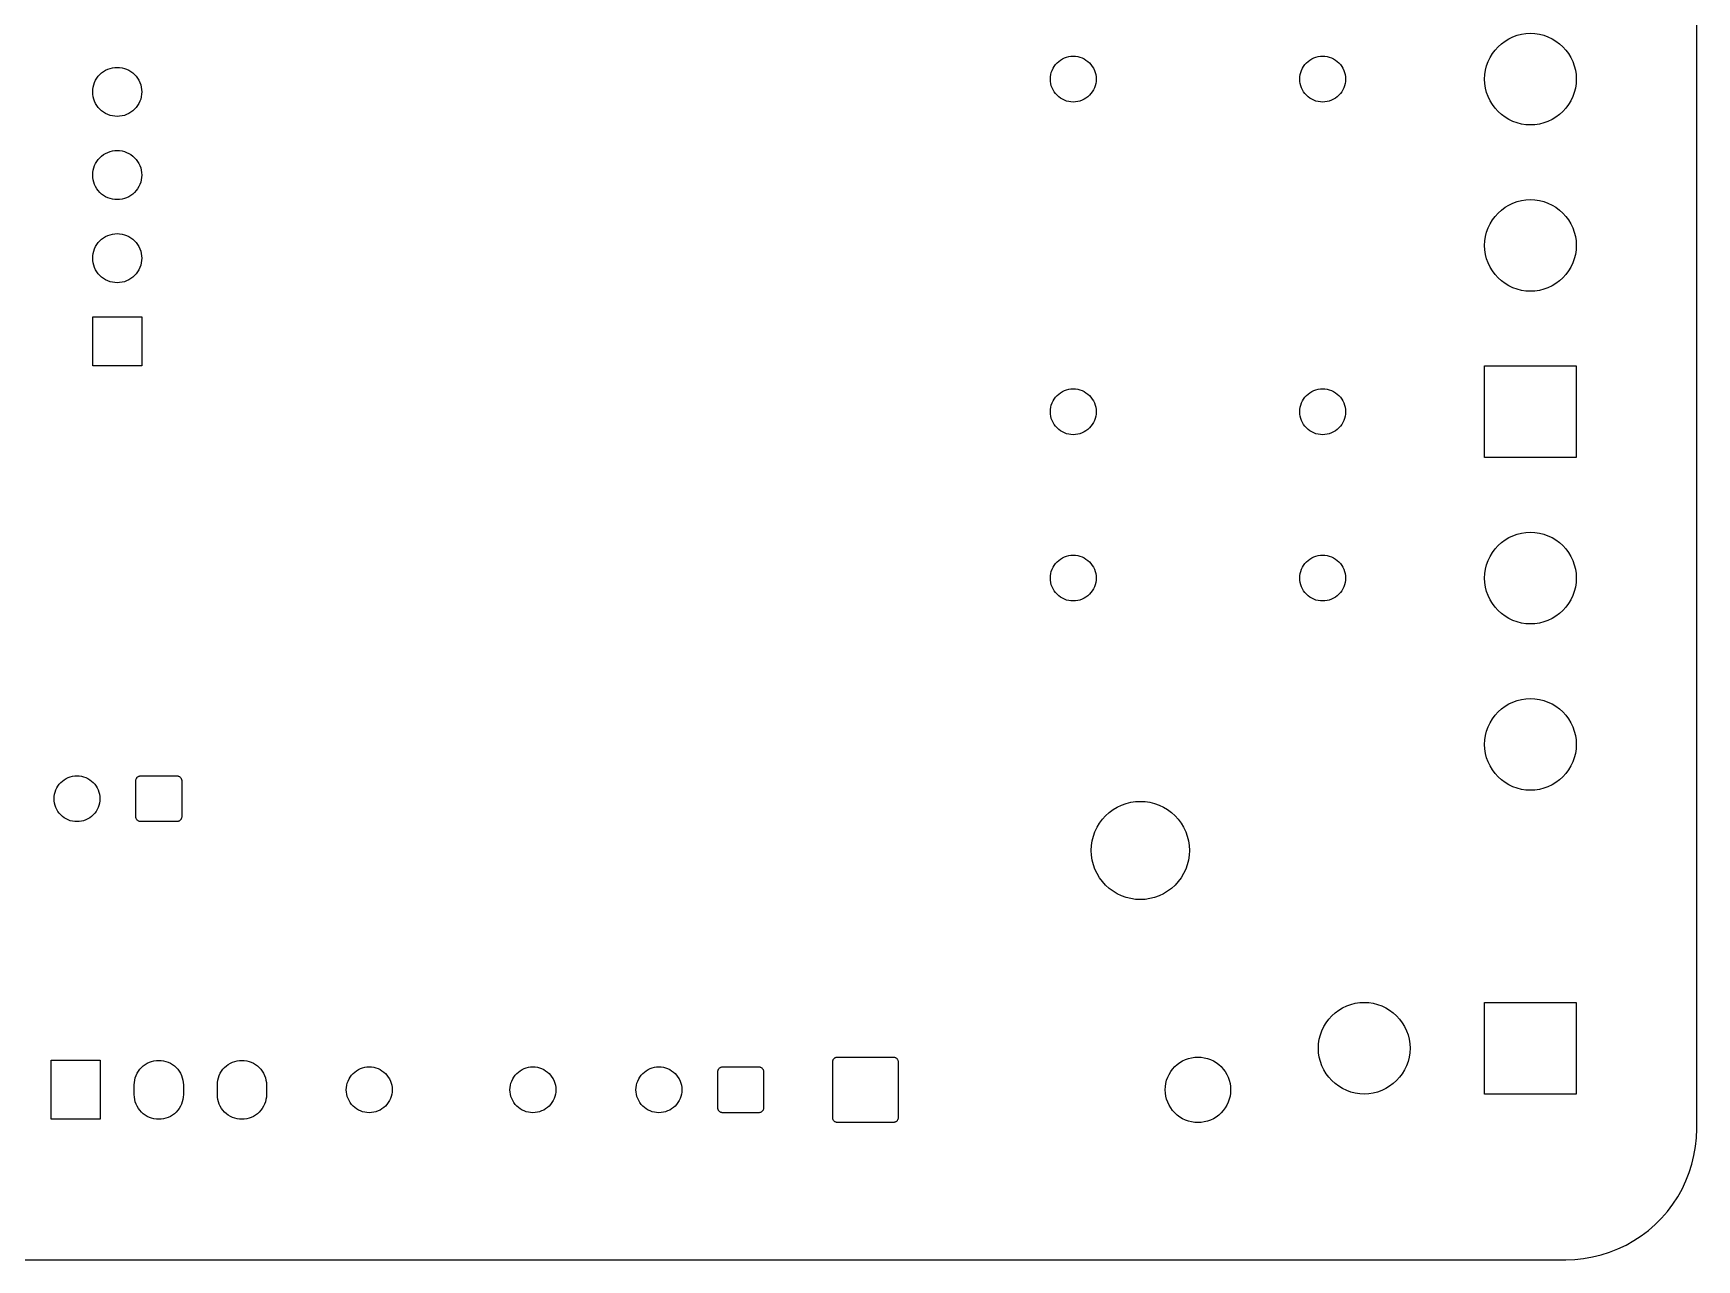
# Model space of a CAD drawing. Header units: millimetres. Extents: x 0 to 102, y 0 to 73.
# Drawn here: x 51.1 to 101.9, y 0 to 37.5 of the extents above; entities that cross this region are included whole.
import ezdxf

# ---------------------------------------------------------------- set-up
doc = ezdxf.new("R2010")
doc.units = ezdxf.units.MM
doc.layers.add('MASK_OPENINGS', color=5, linetype='Continuous')
doc.layers.add('OUTLINE', color=1, linetype='Continuous')

msp = doc.modelspace()

# ---------------------------------------------------------------- linework, layer by layer
at = {"layer": 'MASK_OPENINGS', "color": 5}
for points in [[(95.81014, 35.07014), (95.71788, 35.17193), (95.63604, 35.28227), (95.56542, 35.4001), (95.50668, 35.52429), (95.4604, 35.65364), (95.42702, 35.7869), (95.40686, 35.92279), (95.40012, 36.06), (95.40686, 36.19721), (95.42702, 36.3331), (95.4604, 36.46636), (95.50668, 36.59571), (95.56542, 36.7199), (95.63604, 36.83773), (95.71788, 36.94807), (95.81014, 37.04986), (95.91193, 37.14212), (96.02227, 37.22396), (96.1401, 37.29458), (96.26429, 37.35332), (96.39364, 37.3996), (96.5269, 37.43298), (96.66279, 37.45314), (96.8, 37.45988), (96.93721, 37.45314), (97.0731, 37.43298), (97.20636, 37.3996), (97.33571, 37.35332), (97.4599, 37.29458), (97.57773, 37.22396), (97.68807, 37.14212), (97.78986, 37.04986), (97.88212, 36.94807), (97.96396, 36.83773), (98.03458, 36.7199), (98.09332, 36.59571), (98.1396, 36.46636), (98.17298, 36.3331), (98.19314, 36.19721), (98.19988, 36.06), (98.19314, 35.92279), (98.17298, 35.7869), (98.1396, 35.65364), (98.09332, 35.52429), (98.03458, 35.4001), (97.96396, 35.28227), (97.88212, 35.17193), (97.78986, 35.07014), (97.68807, 34.97788), (97.57773, 34.89604), (97.4599, 34.82542), (97.33571, 34.76668), (97.20636, 34.7204), (97.0731, 34.68702), (96.93721, 34.66686), (96.8, 34.66012), (96.66279, 34.66686), (96.5269, 34.68702), (96.39364, 34.7204), (96.26429, 34.76668), (96.1401, 34.82542), (96.02227, 34.89604), (95.91193, 34.97788), (95.81014, 35.07014)], [(82.33511, 35.56511), (82.28899, 35.616), (82.24807, 35.67117), (82.21276, 35.73008), (82.1834, 35.79217), (82.16026, 35.85684), (82.14357, 35.92346), (82.13349, 35.9914), (82.13012, 36.06), (82.13349, 36.1286), (82.14357, 36.19654), (82.16026, 36.26316), (82.1834, 36.32783), (82.21276, 36.38992), (82.24807, 36.44883), (82.28899, 36.504), (82.33511, 36.55489), (82.386, 36.60101), (82.44117, 36.64193), (82.50008, 36.67724), (82.56217, 36.7066), (82.62684, 36.72974), (82.69346, 36.74643), (82.7614, 36.75651), (82.83, 36.75988), (82.8986, 36.75651), (82.96654, 36.74643), (83.03316, 36.72974), (83.09783, 36.7066), (83.15992, 36.67724), (83.21883, 36.64193), (83.274, 36.60101), (83.32489, 36.55489), (83.37101, 36.504), (83.41193, 36.44883), (83.44724, 36.38992), (83.4766, 36.32783), (83.49974, 36.26316), (83.51643, 36.19654), (83.52651, 36.1286), (83.52988, 36.06), (83.52651, 35.9914), (83.51643, 35.92346), (83.49974, 35.85684), (83.4766, 35.79217), (83.44724, 35.73008), (83.41193, 35.67117), (83.37101, 35.616), (83.32489, 35.56511), (83.274, 35.51899), (83.21883, 35.47807), (83.15992, 35.44276), (83.09783, 35.4134), (83.03316, 35.39026), (82.96654, 35.37357), (82.8986, 35.36349), (82.83, 35.36012), (82.7614, 35.36349), (82.69346, 35.37357), (82.62684, 35.39026), (82.56217, 35.4134), (82.50008, 35.44276), (82.44117, 35.47807), (82.386, 35.51899), (82.33511, 35.56511)], [(89.95511, 35.56511), (89.90899, 35.616), (89.86807, 35.67117), (89.83276, 35.73008), (89.8034, 35.79217), (89.78026, 35.85684), (89.76357, 35.92346), (89.75349, 35.9914), (89.75012, 36.06), (89.75349, 36.1286), (89.76357, 36.19654), (89.78026, 36.26316), (89.8034, 36.32783), (89.83276, 36.38992), (89.86807, 36.44883), (89.90899, 36.504), (89.95511, 36.55489), (90.006, 36.60101), (90.06117, 36.64193), (90.12008, 36.67724), (90.18217, 36.7066), (90.24684, 36.72974), (90.31346, 36.74643), (90.3814, 36.75651), (90.45, 36.75988), (90.5186, 36.75651), (90.58654, 36.74643), (90.65316, 36.72974), (90.71783, 36.7066), (90.77992, 36.67724), (90.83883, 36.64193), (90.894, 36.60101), (90.94489, 36.55489), (90.99101, 36.504), (91.03193, 36.44883), (91.06724, 36.38992), (91.0966, 36.32783), (91.11974, 36.26316), (91.13643, 36.19654), (91.14651, 36.1286), (91.14988, 36.06), (91.14651, 35.9914), (91.13643, 35.92346), (91.11974, 35.85684), (91.0966, 35.79217), (91.06724, 35.73008), (91.03193, 35.67117), (90.99101, 35.616), (90.94489, 35.56511), (90.894, 35.51899), (90.83883, 35.47807), (90.77992, 35.44276), (90.71783, 35.4134), (90.65316, 35.39026), (90.58654, 35.37357), (90.5186, 35.36349), (90.45, 35.36012), (90.3814, 35.36349), (90.31346, 35.37357), (90.24684, 35.39026), (90.18217, 35.4134), (90.12008, 35.44276), (90.06117, 35.47807), (90.006, 35.51899), (89.95511, 35.56511)], [(53.08976, 35.13976), (53.04034, 35.19428), (52.9965, 35.25339), (52.95867, 35.31651), (52.9272, 35.38303), (52.90241, 35.45232), (52.88453, 35.52371), (52.87373, 35.5965), (52.87012, 35.67), (52.87373, 35.7435), (52.88453, 35.81629), (52.90241, 35.88768), (52.9272, 35.95697), (52.95867, 36.02349), (52.9965, 36.08661), (53.04034, 36.14572), (53.08976, 36.20024), (53.14428, 36.24966), (53.20339, 36.2935), (53.26651, 36.33133), (53.33303, 36.3628), (53.40232, 36.38759), (53.47371, 36.40547), (53.5465, 36.41627), (53.62, 36.41988), (53.6935, 36.41627), (53.7663, 36.40547), (53.83768, 36.38759), (53.90697, 36.3628), (53.97349, 36.33133), (54.03661, 36.2935), (54.09572, 36.24966), (54.15025, 36.20024), (54.19967, 36.14572), (54.2435, 36.08661), (54.28134, 36.02349), (54.3128, 35.95697), (54.33759, 35.88768), (54.35547, 35.81629), (54.36627, 35.7435), (54.36988, 35.67), (54.36627, 35.5965), (54.35547, 35.52371), (54.33759, 35.45232), (54.3128, 35.38303), (54.28134, 35.31651), (54.2435, 35.25339), (54.19967, 35.19428), (54.15025, 35.13976), (54.09572, 35.09034), (54.03661, 35.0465), (53.97349, 35.00867), (53.90697, 34.9772), (53.83768, 34.95241), (53.7663, 34.93453), (53.6935, 34.92373), (53.62, 34.92012), (53.5465, 34.92373), (53.47371, 34.93453), (53.40232, 34.95241), (53.33303, 34.9772), (53.26651, 35.00867), (53.20339, 35.0465), (53.14428, 35.09034), (53.08976, 35.13976)], [(53.08976, 32.59976), (53.04034, 32.65428), (52.9965, 32.71339), (52.95867, 32.77651), (52.9272, 32.84303), (52.90241, 32.91232), (52.88453, 32.98371), (52.87373, 33.0565), (52.87012, 33.13), (52.87373, 33.2035), (52.88453, 33.27629), (52.90241, 33.34768), (52.9272, 33.41697), (52.95867, 33.48349), (52.9965, 33.54661), (53.04034, 33.60572), (53.08976, 33.66024), (53.14428, 33.70966), (53.20339, 33.7535), (53.26651, 33.79133), (53.33303, 33.8228), (53.40232, 33.84759), (53.47371, 33.86547), (53.5465, 33.87627), (53.62, 33.87988), (53.6935, 33.87627), (53.7663, 33.86547), (53.83768, 33.84759), (53.90697, 33.8228), (53.97349, 33.79133), (54.03661, 33.7535), (54.09572, 33.70966), (54.15025, 33.66024), (54.19967, 33.60572), (54.2435, 33.54661), (54.28134, 33.48349), (54.3128, 33.41697), (54.33759, 33.34768), (54.35547, 33.27629), (54.36627, 33.2035), (54.36988, 33.13), (54.36627, 33.0565), (54.35547, 32.98371), (54.33759, 32.91232), (54.3128, 32.84303), (54.28134, 32.77651), (54.2435, 32.71339), (54.19967, 32.65428), (54.15025, 32.59976), (54.09572, 32.55034), (54.03661, 32.5065), (53.97349, 32.46867), (53.90697, 32.4372), (53.83768, 32.41241), (53.7663, 32.39453), (53.6935, 32.38373), (53.62, 32.38012), (53.5465, 32.38373), (53.47371, 32.39453), (53.40232, 32.41241), (53.33303, 32.4372), (53.26651, 32.46867), (53.20339, 32.5065), (53.14428, 32.55034), (53.08976, 32.59976)], [(95.81014, 29.99014), (95.71788, 30.09193), (95.63604, 30.20227), (95.56542, 30.3201), (95.50668, 30.44429), (95.4604, 30.57364), (95.42702, 30.7069), (95.40686, 30.84279), (95.40012, 30.98), (95.40686, 31.11721), (95.42702, 31.2531), (95.4604, 31.38636), (95.50668, 31.51571), (95.56542, 31.6399), (95.63604, 31.75773), (95.71788, 31.86807), (95.81014, 31.96986), (95.91193, 32.06212), (96.02227, 32.14396), (96.1401, 32.21458), (96.26429, 32.27332), (96.39364, 32.3196), (96.5269, 32.35298), (96.66279, 32.37314), (96.8, 32.37988), (96.93721, 32.37314), (97.0731, 32.35298), (97.20636, 32.3196), (97.33571, 32.27332), (97.4599, 32.21458), (97.57773, 32.14396), (97.68807, 32.06212), (97.78986, 31.96986), (97.88212, 31.86807), (97.96396, 31.75773), (98.03458, 31.6399), (98.09332, 31.51571), (98.1396, 31.38636), (98.17298, 31.2531), (98.19314, 31.11721), (98.19988, 30.98), (98.19314, 30.84279), (98.17298, 30.7069), (98.1396, 30.57364), (98.09332, 30.44429), (98.03458, 30.3201), (97.96396, 30.20227), (97.88212, 30.09193), (97.78986, 29.99014), (97.68807, 29.89788), (97.57773, 29.81604), (97.4599, 29.74542), (97.33571, 29.68668), (97.20636, 29.6404), (97.0731, 29.60702), (96.93721, 29.58686), (96.8, 29.58012), (96.66279, 29.58686), (96.5269, 29.60702), (96.39364, 29.6404), (96.26429, 29.68668), (96.1401, 29.74542), (96.02227, 29.81604), (95.91193, 29.89788), (95.81014, 29.99014)], [(53.08976, 30.05976), (53.04034, 30.11428), (52.9965, 30.17339), (52.95867, 30.23651), (52.9272, 30.30303), (52.90241, 30.37232), (52.88453, 30.44371), (52.87373, 30.5165), (52.87012, 30.59), (52.87373, 30.6635), (52.88453, 30.73629), (52.90241, 30.80768), (52.9272, 30.87697), (52.95867, 30.94349), (52.9965, 31.00661), (53.04034, 31.06572), (53.08976, 31.12024), (53.14428, 31.16966), (53.20339, 31.2135), (53.26651, 31.25133), (53.33303, 31.2828), (53.40232, 31.30759), (53.47371, 31.32547), (53.5465, 31.33627), (53.62, 31.33988), (53.6935, 31.33627), (53.7663, 31.32547), (53.83768, 31.30759), (53.90697, 31.2828), (53.97349, 31.25133), (54.03661, 31.2135), (54.09572, 31.16966), (54.15025, 31.12024), (54.19967, 31.06572), (54.2435, 31.00661), (54.28134, 30.94349), (54.3128, 30.87697), (54.33759, 30.80768), (54.35547, 30.73629), (54.36627, 30.6635), (54.36988, 30.59), (54.36627, 30.5165), (54.35547, 30.44371), (54.33759, 30.37232), (54.3128, 30.30303), (54.28134, 30.23651), (54.2435, 30.17339), (54.19967, 30.11428), (54.15025, 30.05976), (54.09572, 30.01034), (54.03661, 29.9665), (53.97349, 29.92867), (53.90697, 29.8972), (53.83768, 29.87241), (53.7663, 29.85453), (53.6935, 29.84373), (53.62, 29.84012), (53.5465, 29.84373), (53.47371, 29.85453), (53.40232, 29.87241), (53.33303, 29.8972), (53.26651, 29.92867), (53.20339, 29.9665), (53.14428, 30.01034), (53.08976, 30.05976)], [(54.37, 27.3), (52.87, 27.3), (52.87, 28.8), (54.37, 28.8), (54.37, 27.3)], [(98.2, 24.5), (95.4, 24.5), (95.4, 27.3), (98.2, 27.3), (98.2, 24.5)], [(82.33511, 25.40511), (82.28899, 25.456), (82.24807, 25.51117), (82.21276, 25.57008), (82.1834, 25.63217), (82.16026, 25.69684), (82.14357, 25.76346), (82.13349, 25.8314), (82.13012, 25.9), (82.13349, 25.9686), (82.14357, 26.03654), (82.16026, 26.10317), (82.1834, 26.16783), (82.21276, 26.22992), (82.24807, 26.28883), (82.28899, 26.344), (82.33511, 26.39489), (82.386, 26.44102), (82.44117, 26.48193), (82.50008, 26.51724), (82.56217, 26.54661), (82.62684, 26.56974), (82.69346, 26.58643), (82.7614, 26.59651), (82.83, 26.59988), (82.8986, 26.59651), (82.96654, 26.58643), (83.03316, 26.56974), (83.09783, 26.54661), (83.15992, 26.51724), (83.21883, 26.48193), (83.274, 26.44102), (83.32489, 26.39489), (83.37101, 26.344), (83.41193, 26.28883), (83.44724, 26.22992), (83.4766, 26.16783), (83.49974, 26.10317), (83.51643, 26.03654), (83.52651, 25.9686), (83.52988, 25.9), (83.52651, 25.8314), (83.51643, 25.76346), (83.49974, 25.69684), (83.4766, 25.63217), (83.44724, 25.57008), (83.41193, 25.51117), (83.37101, 25.456), (83.32489, 25.40511), (83.274, 25.35899), (83.21883, 25.31807), (83.15992, 25.28276), (83.09783, 25.2534), (83.03316, 25.23026), (82.96654, 25.21357), (82.8986, 25.20349), (82.83, 25.20012), (82.7614, 25.20349), (82.69346, 25.21357), (82.62684, 25.23026), (82.56217, 25.2534), (82.50008, 25.28276), (82.44117, 25.31807), (82.386, 25.35899), (82.33511, 25.40511)], [(89.95511, 25.40511), (89.90899, 25.456), (89.86807, 25.51117), (89.83276, 25.57008), (89.8034, 25.63217), (89.78026, 25.69684), (89.76357, 25.76346), (89.75349, 25.8314), (89.75012, 25.9), (89.75349, 25.9686), (89.76357, 26.03654), (89.78026, 26.10317), (89.8034, 26.16783), (89.83276, 26.22992), (89.86807, 26.28883), (89.90899, 26.344), (89.95511, 26.39489), (90.006, 26.44102), (90.06117, 26.48193), (90.12008, 26.51724), (90.18217, 26.54661), (90.24684, 26.56974), (90.31346, 26.58643), (90.3814, 26.59651), (90.45, 26.59988), (90.5186, 26.59651), (90.58654, 26.58643), (90.65316, 26.56974), (90.71783, 26.54661), (90.77992, 26.51724), (90.83883, 26.48193), (90.894, 26.44102), (90.94489, 26.39489), (90.99101, 26.344), (91.03193, 26.28883), (91.06724, 26.22992), (91.0966, 26.16783), (91.11974, 26.10317), (91.13643, 26.03654), (91.14651, 25.9686), (91.14988, 25.9), (91.14651, 25.8314), (91.13643, 25.76346), (91.11974, 25.69684), (91.0966, 25.63217), (91.06724, 25.57008), (91.03193, 25.51117), (90.99101, 25.456), (90.94489, 25.40511), (90.894, 25.35899), (90.83883, 25.31807), (90.77992, 25.28276), (90.71783, 25.2534), (90.65316, 25.23026), (90.58654, 25.21357), (90.5186, 25.20349), (90.45, 25.20012), (90.3814, 25.20349), (90.31346, 25.21357), (90.24684, 25.23026), (90.18217, 25.2534), (90.12008, 25.28276), (90.06117, 25.31807), (90.006, 25.35899), (89.95511, 25.40511)], [(95.81014, 19.83014), (95.71788, 19.93193), (95.63604, 20.04227), (95.56542, 20.1601), (95.50668, 20.28429), (95.4604, 20.41364), (95.42702, 20.5469), (95.40686, 20.68279), (95.40012, 20.82), (95.40686, 20.95721), (95.42702, 21.0931), (95.4604, 21.22636), (95.50668, 21.35571), (95.56542, 21.4799), (95.63604, 21.59773), (95.71788, 21.70808), (95.81014, 21.80987), (95.91193, 21.90212), (96.02227, 21.98396), (96.1401, 22.05458), (96.26429, 22.11332), (96.39364, 22.1596), (96.5269, 22.19298), (96.66279, 22.21314), (96.8, 22.21988), (96.93721, 22.21314), (97.0731, 22.19298), (97.20636, 22.1596), (97.33571, 22.11332), (97.4599, 22.05458), (97.57773, 21.98396), (97.68807, 21.90212), (97.78986, 21.80987), (97.88212, 21.70808), (97.96396, 21.59773), (98.03458, 21.4799), (98.09332, 21.35571), (98.1396, 21.22636), (98.17298, 21.0931), (98.19314, 20.95721), (98.19988, 20.82), (98.19314, 20.68279), (98.17298, 20.5469), (98.1396, 20.41364), (98.09332, 20.28429), (98.03458, 20.1601), (97.96396, 20.04227), (97.88212, 19.93193), (97.78986, 19.83014), (97.68807, 19.73788), (97.57773, 19.65604), (97.4599, 19.58542), (97.33571, 19.52668), (97.20636, 19.4804), (97.0731, 19.44702), (96.93721, 19.42686), (96.8, 19.42012), (96.66279, 19.42686), (96.5269, 19.44702), (96.39364, 19.4804), (96.26429, 19.52668), (96.1401, 19.58542), (96.02227, 19.65604), (95.91193, 19.73788), (95.81014, 19.83014)], [(82.33511, 20.32511), (82.28899, 20.376), (82.24807, 20.43117), (82.21276, 20.49008), (82.1834, 20.55217), (82.16026, 20.61684), (82.14357, 20.68346), (82.13349, 20.7514), (82.13012, 20.82), (82.13349, 20.8886), (82.14357, 20.95654), (82.16026, 21.02316), (82.1834, 21.08783), (82.21276, 21.14992), (82.24807, 21.20883), (82.28899, 21.264), (82.33511, 21.31489), (82.386, 21.36101), (82.44117, 21.40193), (82.50008, 21.43724), (82.56217, 21.4666), (82.62684, 21.48974), (82.69346, 21.50643), (82.7614, 21.51651), (82.83, 21.51988), (82.8986, 21.51651), (82.96654, 21.50643), (83.03316, 21.48974), (83.09783, 21.4666), (83.15992, 21.43724), (83.21883, 21.40193), (83.274, 21.36101), (83.32489, 21.31489), (83.37101, 21.264), (83.41193, 21.20883), (83.44724, 21.14992), (83.4766, 21.08783), (83.49974, 21.02316), (83.51643, 20.95654), (83.52651, 20.8886), (83.52988, 20.82), (83.52651, 20.7514), (83.51643, 20.68346), (83.49974, 20.61684), (83.4766, 20.55217), (83.44724, 20.49008), (83.41193, 20.43117), (83.37101, 20.376), (83.32489, 20.32511), (83.274, 20.27899), (83.21883, 20.23807), (83.15992, 20.20276), (83.09783, 20.1734), (83.03316, 20.15026), (82.96654, 20.13357), (82.8986, 20.12349), (82.83, 20.12012), (82.7614, 20.12349), (82.69346, 20.13357), (82.62684, 20.15026), (82.56217, 20.1734), (82.50008, 20.20276), (82.44117, 20.23807), (82.386, 20.27899), (82.33511, 20.32511)], [(89.95511, 20.32511), (89.90899, 20.376), (89.86807, 20.43117), (89.83276, 20.49008), (89.8034, 20.55217), (89.78026, 20.61684), (89.76357, 20.68346), (89.75349, 20.7514), (89.75012, 20.82), (89.75349, 20.8886), (89.76357, 20.95654), (89.78026, 21.02316), (89.8034, 21.08783), (89.83276, 21.14992), (89.86807, 21.20883), (89.90899, 21.264), (89.95511, 21.31489), (90.006, 21.36101), (90.06117, 21.40193), (90.12008, 21.43724), (90.18217, 21.4666), (90.24684, 21.48974), (90.31346, 21.50643), (90.3814, 21.51651), (90.45, 21.51988), (90.5186, 21.51651), (90.58654, 21.50643), (90.65316, 21.48974), (90.71783, 21.4666), (90.77992, 21.43724), (90.83883, 21.40193), (90.894, 21.36101), (90.94489, 21.31489), (90.99101, 21.264), (91.03193, 21.20883), (91.06724, 21.14992), (91.0966, 21.08783), (91.11974, 21.02316), (91.13643, 20.95654), (91.14651, 20.8886), (91.14988, 20.82), (91.14651, 20.7514), (91.13643, 20.68346), (91.11974, 20.61684), (91.0966, 20.55217), (91.06724, 20.49008), (91.03193, 20.43117), (90.99101, 20.376), (90.94489, 20.32511), (90.894, 20.27899), (90.83883, 20.23807), (90.77992, 20.20276), (90.71783, 20.1734), (90.65316, 20.15026), (90.58654, 20.13357), (90.5186, 20.12349), (90.45, 20.12012), (90.3814, 20.12349), (90.31346, 20.13357), (90.24684, 20.15026), (90.18217, 20.1734), (90.12008, 20.20276), (90.06117, 20.23807), (90.006, 20.27899), (89.95511, 20.32511)], [(95.81014, 14.75014), (95.71788, 14.85193), (95.63604, 14.96227), (95.56542, 15.0801), (95.50668, 15.20429), (95.4604, 15.33364), (95.42702, 15.4669), (95.40686, 15.60279), (95.40012, 15.74), (95.40686, 15.87721), (95.42702, 16.0131), (95.4604, 16.14636), (95.50668, 16.27571), (95.56542, 16.3999), (95.63604, 16.51773), (95.71788, 16.62808), (95.81014, 16.72987), (95.91193, 16.82212), (96.02227, 16.90396), (96.1401, 16.97458), (96.26429, 17.03332), (96.39364, 17.0796), (96.5269, 17.11298), (96.66279, 17.13314), (96.8, 17.13988), (96.93721, 17.13314), (97.0731, 17.11298), (97.20636, 17.0796), (97.33571, 17.03332), (97.4599, 16.97458), (97.57773, 16.90396), (97.68807, 16.82212), (97.78986, 16.72987), (97.88212, 16.62808), (97.96396, 16.51773), (98.03458, 16.3999), (98.09332, 16.27571), (98.1396, 16.14636), (98.17298, 16.0131), (98.19314, 15.87721), (98.19988, 15.74), (98.19314, 15.60279), (98.17298, 15.4669), (98.1396, 15.33364), (98.09332, 15.20429), (98.03458, 15.0801), (97.96396, 14.96227), (97.88212, 14.85193), (97.78986, 14.75014), (97.68807, 14.65788), (97.57773, 14.57604), (97.4599, 14.50542), (97.33571, 14.44668), (97.20636, 14.4004), (97.0731, 14.36702), (96.93721, 14.34686), (96.8, 14.34012), (96.66279, 14.34686), (96.5269, 14.36702), (96.39364, 14.4004), (96.26429, 14.44668), (96.1401, 14.50542), (96.02227, 14.57604), (95.91193, 14.65788), (95.81014, 14.75014)], [(51.89511, 13.58511), (51.84899, 13.636), (51.80807, 13.69117), (51.77276, 13.75008), (51.7434, 13.81217), (51.72026, 13.87684), (51.70357, 13.94346), (51.69349, 14.0114), (51.69012, 14.08), (51.69349, 14.1486), (51.70357, 14.21654), (51.72026, 14.28316), (51.7434, 14.34783), (51.77276, 14.40992), (51.80807, 14.46883), (51.84899, 14.524), (51.89511, 14.57489), (51.946, 14.62101), (52.00117, 14.66193), (52.06008, 14.69724), (52.12217, 14.7266), (52.18684, 14.74974), (52.25346, 14.76643), (52.3214, 14.77651), (52.39, 14.77988), (52.4586, 14.77651), (52.52654, 14.76643), (52.59316, 14.74974), (52.65783, 14.7266), (52.71992, 14.69724), (52.77883, 14.66193), (52.834, 14.62101), (52.88489, 14.57489), (52.93101, 14.524), (52.97193, 14.46883), (53.00724, 14.40992), (53.0366, 14.34783), (53.05974, 14.28316), (53.07643, 14.21654), (53.08651, 14.1486), (53.08988, 14.08), (53.08651, 14.0114), (53.07643, 13.94346), (53.05974, 13.87684), (53.0366, 13.81217), (53.00724, 13.75008), (52.97193, 13.69117), (52.93101, 13.636), (52.88489, 13.58511), (52.834, 13.53899), (52.77883, 13.49807), (52.71992, 13.46276), (52.65783, 13.4334), (52.59316, 13.41026), (52.52654, 13.39357), (52.4586, 13.38349), (52.39, 13.38012), (52.3214, 13.38349), (52.25346, 13.39357), (52.18684, 13.41026), (52.12217, 13.4334), (52.06008, 13.46276), (52.00117, 13.49807), (51.946, 13.53899), (51.89511, 13.58511)], [(54.23402, 13.42402), (54.22414, 13.43492), (54.21538, 13.44673), (54.20782, 13.45935), (54.20153, 13.47264), (54.19657, 13.48649), (54.193, 13.50076), (54.19084, 13.51531), (54.19, 13.53245), (54.19, 14.62755), (54.19084, 14.64469), (54.193, 14.65924), (54.19657, 14.67351), (54.20153, 14.68736), (54.20782, 14.70065), (54.21538, 14.71327), (54.22414, 14.72508), (54.23402, 14.73598), (54.24492, 14.74586), (54.25673, 14.75462), (54.26935, 14.76218), (54.28264, 14.76847), (54.29649, 14.77343), (54.31076, 14.777), (54.32531, 14.77916), (54.34245, 14.78), (55.43755, 14.78), (55.45469, 14.77916), (55.46924, 14.777), (55.48351, 14.77343), (55.49736, 14.76847), (55.51065, 14.76218), (55.52327, 14.75462), (55.53508, 14.74586), (55.54598, 14.73598), (55.55586, 14.72508), (55.56462, 14.71327), (55.57218, 14.70065), (55.57847, 14.68736), (55.58343, 14.67351), (55.587, 14.65924), (55.58916, 14.64469), (55.59, 14.62755), (55.59, 13.53245), (55.58916, 13.51531), (55.587, 13.50076), (55.58343, 13.48649), (55.57847, 13.47264), (55.57218, 13.45935), (55.56462, 13.44673), (55.55586, 13.43492), (55.54598, 13.42402), (55.53508, 13.41414), (55.52327, 13.40538), (55.51065, 13.39782), (55.49736, 13.39153), (55.48351, 13.38657), (55.46924, 13.383), (55.45469, 13.38084), (55.43755, 13.38), (54.34245, 13.38), (54.32531, 13.38084), (54.31076, 13.383), (54.29649, 13.38657), (54.28264, 13.39153), (54.26935, 13.39782), (54.25673, 13.40538), (54.24492, 13.41414), (54.23402, 13.42402)], [(83.81943, 11.43943), (83.72058, 11.54849), (83.6329, 11.66671), (83.55722, 11.79296), (83.49429, 11.92602), (83.4447, 12.06461), (83.40894, 12.20739), (83.38734, 12.35299), (83.38012, 12.5), (83.38734, 12.64701), (83.40894, 12.79261), (83.4447, 12.93539), (83.49429, 13.07398), (83.55722, 13.20704), (83.6329, 13.33329), (83.72058, 13.45151), (83.81943, 13.56057), (83.92849, 13.65942), (84.04671, 13.7471), (84.17296, 13.82278), (84.30602, 13.88571), (84.44461, 13.9353), (84.58739, 13.97106), (84.73299, 13.99266), (84.88, 13.99988), (85.02701, 13.99266), (85.17261, 13.97106), (85.31539, 13.9353), (85.45398, 13.88571), (85.58704, 13.82278), (85.71329, 13.7471), (85.83151, 13.65942), (85.94057, 13.56057), (86.03942, 13.45151), (86.1271, 13.33329), (86.20278, 13.20704), (86.26571, 13.07398), (86.3153, 12.93539), (86.35106, 12.79261), (86.37266, 12.64701), (86.37988, 12.5), (86.37266, 12.35299), (86.35106, 12.20739), (86.3153, 12.06461), (86.26571, 11.92602), (86.20278, 11.79296), (86.1271, 11.66671), (86.03942, 11.54849), (85.94057, 11.43943), (85.83151, 11.34058), (85.71329, 11.2529), (85.58704, 11.17722), (85.45398, 11.11429), (85.31539, 11.0647), (85.17261, 11.02894), (85.02701, 11.00734), (84.88, 11.00012), (84.73299, 11.00734), (84.58739, 11.02894), (84.44461, 11.0647), (84.30602, 11.11429), (84.17296, 11.17722), (84.04671, 11.2529), (83.92849, 11.34058), (83.81943, 11.43943)], [(90.73014, 5.47014), (90.63788, 5.57193), (90.55604, 5.68227), (90.48542, 5.8001), (90.42668, 5.92429), (90.3804, 6.05364), (90.34702, 6.1869), (90.32686, 6.32279), (90.32012, 6.46), (90.32686, 6.59721), (90.34702, 6.7331), (90.3804, 6.86636), (90.42668, 6.99571), (90.48542, 7.1199), (90.55604, 7.23773), (90.63788, 7.34807), (90.73014, 7.44986), (90.83193, 7.54212), (90.94227, 7.62396), (91.0601, 7.69458), (91.18429, 7.75332), (91.31364, 7.7996), (91.4469, 7.83298), (91.58279, 7.85314), (91.72, 7.85988), (91.85721, 7.85314), (91.9931, 7.83298), (92.12636, 7.7996), (92.25571, 7.75332), (92.3799, 7.69458), (92.49773, 7.62396), (92.60807, 7.54212), (92.70986, 7.44986), (92.80212, 7.34807), (92.88396, 7.23773), (92.95458, 7.1199), (93.01332, 6.99571), (93.0596, 6.86636), (93.09298, 6.7331), (93.11314, 6.59721), (93.11988, 6.46), (93.11314, 6.32279), (93.09298, 6.1869), (93.0596, 6.05364), (93.01332, 5.92429), (92.95458, 5.8001), (92.88396, 5.68227), (92.80212, 5.57193), (92.70986, 5.47014), (92.60807, 5.37788), (92.49773, 5.29604), (92.3799, 5.22542), (92.25571, 5.16668), (92.12636, 5.1204), (91.9931, 5.08702), (91.85721, 5.06686), (91.72, 5.06012), (91.58279, 5.06686), (91.4469, 5.08702), (91.31364, 5.1204), (91.18429, 5.16668), (91.0601, 5.22542), (90.94227, 5.29604), (90.83193, 5.37788), (90.73014, 5.47014)], [(98.2, 5.06), (95.4, 5.06), (95.4, 7.86), (98.2, 7.86), (98.2, 5.06)], [(75.52402, 4.23402), (75.51414, 4.24492), (75.50538, 4.25673), (75.49782, 4.26935), (75.49153, 4.28264), (75.48657, 4.29649), (75.483, 4.31076), (75.48084, 4.32531), (75.48, 4.34245), (75.48, 6.03755), (75.48084, 6.05469), (75.483, 6.06924), (75.48657, 6.08351), (75.49153, 6.09736), (75.49782, 6.11065), (75.50538, 6.12327), (75.51414, 6.13508), (75.52402, 6.14598), (75.53492, 6.15586), (75.54673, 6.16462), (75.55935, 6.17218), (75.57264, 6.17847), (75.58649, 6.18343), (75.60076, 6.187), (75.61531, 6.18916), (75.63245, 6.19), (77.32755, 6.19), (77.34469, 6.18916), (77.35924, 6.187), (77.37351, 6.18343), (77.38736, 6.17847), (77.40065, 6.17218), (77.41327, 6.16462), (77.42508, 6.15586), (77.43598, 6.14598), (77.44586, 6.13508), (77.45462, 6.12327), (77.46218, 6.11065), (77.46847, 6.09736), (77.47343, 6.08351), (77.477, 6.06924), (77.47916, 6.05469), (77.48, 6.03755), (77.48, 4.34245), (77.47916, 4.32531), (77.477, 4.31076), (77.47343, 4.29649), (77.46847, 4.28264), (77.46218, 4.26935), (77.45462, 4.25673), (77.44586, 4.24492), (77.43598, 4.23402), (77.42508, 4.22414), (77.41327, 4.21538), (77.40065, 4.20782), (77.38736, 4.20153), (77.37351, 4.19657), (77.35924, 4.193), (77.34469, 4.19084), (77.32755, 4.19), (75.63245, 4.19), (75.61531, 4.19084), (75.60076, 4.193), (75.58649, 4.19657), (75.57264, 4.20153), (75.55935, 4.20782), (75.54673, 4.21538), (75.53492, 4.22414), (75.52402, 4.23402)], [(85.93298, 4.48298), (85.86708, 4.55568), (85.80863, 4.6345), (85.75819, 4.71866), (85.71623, 4.80736), (85.68318, 4.89975), (85.65933, 4.99493), (85.64494, 5.09199), (85.64012, 5.19), (85.64494, 5.28801), (85.65933, 5.38507), (85.68318, 5.48025), (85.71623, 5.57264), (85.75819, 5.66134), (85.80863, 5.7455), (85.86708, 5.82432), (85.93298, 5.89702), (86.00568, 5.96292), (86.0845, 6.02137), (86.16866, 6.07181), (86.25736, 6.11377), (86.34975, 6.14682), (86.44493, 6.17067), (86.54199, 6.18506), (86.64, 6.18988), (86.73801, 6.18506), (86.83507, 6.17067), (86.93025, 6.14682), (87.02264, 6.11377), (87.11134, 6.07181), (87.1955, 6.02137), (87.27432, 5.96292), (87.34702, 5.89702), (87.41292, 5.82432), (87.47137, 5.7455), (87.52181, 5.66134), (87.56377, 5.57264), (87.59682, 5.48025), (87.62067, 5.38507), (87.63506, 5.28801), (87.63988, 5.19), (87.63506, 5.09199), (87.62067, 4.99493), (87.59682, 4.89975), (87.56377, 4.80736), (87.52181, 4.71866), (87.47137, 4.6345), (87.41292, 4.55568), (87.34702, 4.48298), (87.27432, 4.41708), (87.1955, 4.35863), (87.11134, 4.30819), (87.02264, 4.26623), (86.93025, 4.23318), (86.83507, 4.20933), (86.73801, 4.19494), (86.64, 4.19012), (86.54199, 4.19494), (86.44493, 4.20933), (86.34975, 4.23318), (86.25736, 4.26623), (86.16866, 4.30819), (86.0845, 4.35863), (86.00568, 4.41708), (85.93298, 4.48298)], [(53.1, 4.29), (51.6, 4.29), (51.6, 6.09), (53.1, 6.09), (53.1, 4.29)], [(55.42024, 5.87024), (55.46966, 5.81572), (55.5135, 5.75661), (55.55133, 5.69349), (55.5828, 5.62697), (55.60759, 5.55768), (55.62547, 5.48629), (55.63627, 5.4135), (55.64, 5.33755), (55.64, 5.04245), (55.63627, 4.9665), (55.62547, 4.89371), (55.60759, 4.82232), (55.5828, 4.75303), (55.55133, 4.68651), (55.5135, 4.62339), (55.46966, 4.56428), (55.42024, 4.50976), (55.36572, 4.46034), (55.30661, 4.4165), (55.24349, 4.37867), (55.17697, 4.3472), (55.10768, 4.32241), (55.03629, 4.30453), (54.9635, 4.29373), (54.89, 4.29012), (54.8165, 4.29373), (54.74371, 4.30453), (54.67232, 4.32241), (54.60303, 4.3472), (54.53651, 4.37867), (54.47339, 4.4165), (54.41428, 4.46034), (54.35976, 4.50976), (54.31034, 4.56428), (54.2665, 4.62339), (54.22867, 4.68651), (54.1972, 4.75303), (54.17241, 4.82232), (54.15453, 4.89371), (54.14373, 4.9665), (54.14, 5.04245), (54.14, 5.33755), (54.14373, 5.4135), (54.15453, 5.48629), (54.17241, 5.55768), (54.1972, 5.62697), (54.22867, 5.69349), (54.2665, 5.75661), (54.31034, 5.81572), (54.35976, 5.87024), (54.41428, 5.91966), (54.47339, 5.9635), (54.53651, 6.00133), (54.60303, 6.0328), (54.67232, 6.05759), (54.74371, 6.07547), (54.8165, 6.08627), (54.89, 6.08988), (54.9635, 6.08627), (55.03629, 6.07547), (55.10768, 6.05759), (55.17697, 6.0328), (55.24349, 6.00133), (55.30661, 5.9635), (55.36572, 5.91966), (55.42024, 5.87024)], [(57.96024, 5.87024), (58.00966, 5.81572), (58.0535, 5.75661), (58.09133, 5.69349), (58.1228, 5.62697), (58.14759, 5.55768), (58.16547, 5.48629), (58.17627, 5.4135), (58.18, 5.33755), (58.18, 5.04245), (58.17627, 4.9665), (58.16547, 4.89371), (58.14759, 4.82232), (58.1228, 4.75303), (58.09133, 4.68651), (58.0535, 4.62339), (58.00966, 4.56428), (57.96024, 4.50976), (57.90572, 4.46034), (57.84661, 4.4165), (57.78349, 4.37867), (57.71697, 4.3472), (57.64768, 4.32241), (57.57629, 4.30453), (57.5035, 4.29373), (57.43, 4.29012), (57.3565, 4.29373), (57.28371, 4.30453), (57.21232, 4.32241), (57.14303, 4.3472), (57.07651, 4.37867), (57.01339, 4.4165), (56.95428, 4.46034), (56.89976, 4.50976), (56.85034, 4.56428), (56.8065, 4.62339), (56.76867, 4.68651), (56.7372, 4.75303), (56.71241, 4.82232), (56.69453, 4.89371), (56.68373, 4.9665), (56.68, 5.04245), (56.68, 5.33755), (56.68373, 5.4135), (56.69453, 5.48629), (56.71241, 5.55768), (56.7372, 5.62697), (56.76867, 5.69349), (56.8065, 5.75661), (56.85034, 5.81572), (56.89976, 5.87024), (56.95428, 5.91966), (57.01339, 5.9635), (57.07651, 6.00133), (57.14303, 6.0328), (57.21232, 6.05759), (57.28371, 6.07547), (57.3565, 6.08627), (57.43, 6.08988), (57.5035, 6.08627), (57.57629, 6.07547), (57.64768, 6.05759), (57.71697, 6.0328), (57.78349, 6.00133), (57.84661, 5.9635), (57.90572, 5.91966), (57.96024, 5.87024)], [(60.82511, 4.69511), (60.77899, 4.746), (60.73807, 4.80117), (60.70276, 4.86008), (60.6734, 4.92217), (60.65026, 4.98684), (60.63357, 5.05346), (60.62349, 5.1214), (60.62012, 5.19), (60.62349, 5.2586), (60.63357, 5.32654), (60.65026, 5.39316), (60.6734, 5.45783), (60.70276, 5.51992), (60.73807, 5.57883), (60.77899, 5.634), (60.82511, 5.68489), (60.876, 5.73101), (60.93117, 5.77193), (60.99008, 5.80724), (61.05217, 5.8366), (61.11684, 5.85974), (61.18346, 5.87643), (61.2514, 5.88651), (61.32, 5.88988), (61.3886, 5.88651), (61.45654, 5.87643), (61.52316, 5.85974), (61.58783, 5.8366), (61.64992, 5.80724), (61.70883, 5.77193), (61.764, 5.73101), (61.81489, 5.68489), (61.86101, 5.634), (61.90193, 5.57883), (61.93724, 5.51992), (61.9666, 5.45783), (61.98974, 5.39316), (62.00643, 5.32654), (62.01651, 5.2586), (62.01988, 5.19), (62.01651, 5.1214), (62.00643, 5.05346), (61.98974, 4.98684), (61.9666, 4.92217), (61.93724, 4.86008), (61.90193, 4.80117), (61.86101, 4.746), (61.81489, 4.69511), (61.764, 4.64899), (61.70883, 4.60807), (61.64992, 4.57276), (61.58783, 4.5434), (61.52316, 4.52026), (61.45654, 4.50357), (61.3886, 4.49349), (61.32, 4.49012), (61.2514, 4.49349), (61.18346, 4.50357), (61.11684, 4.52026), (61.05217, 4.5434), (60.99008, 4.57276), (60.93117, 4.60807), (60.876, 4.64899), (60.82511, 4.69511)], [(65.82511, 4.69511), (65.77899, 4.746), (65.73807, 4.80117), (65.70276, 4.86008), (65.6734, 4.92217), (65.65026, 4.98684), (65.63357, 5.05346), (65.62349, 5.1214), (65.62012, 5.19), (65.62349, 5.2586), (65.63357, 5.32654), (65.65026, 5.39316), (65.6734, 5.45783), (65.70276, 5.51992), (65.73807, 5.57883), (65.77899, 5.634), (65.82511, 5.68489), (65.876, 5.73101), (65.93117, 5.77193), (65.99008, 5.80724), (66.05217, 5.8366), (66.11684, 5.85974), (66.18346, 5.87643), (66.2514, 5.88651), (66.32, 5.88988), (66.3886, 5.88651), (66.45654, 5.87643), (66.52316, 5.85974), (66.58783, 5.8366), (66.64992, 5.80724), (66.70883, 5.77193), (66.764, 5.73101), (66.81489, 5.68489), (66.86101, 5.634), (66.90193, 5.57883), (66.93724, 5.51992), (66.9666, 5.45783), (66.98974, 5.39316), (67.00643, 5.32654), (67.01651, 5.2586), (67.01988, 5.19), (67.01651, 5.1214), (67.00643, 5.05346), (66.98974, 4.98684), (66.9666, 4.92217), (66.93724, 4.86008), (66.90193, 4.80117), (66.86101, 4.746), (66.81489, 4.69511), (66.764, 4.64899), (66.70883, 4.60807), (66.64992, 4.57276), (66.58783, 4.5434), (66.52316, 4.52026), (66.45654, 4.50357), (66.3886, 4.49349), (66.32, 4.49012), (66.2514, 4.49349), (66.18346, 4.50357), (66.11684, 4.52026), (66.05217, 4.5434), (65.99008, 4.57276), (65.93117, 4.60807), (65.876, 4.64899), (65.82511, 4.69511)], [(69.67511, 4.69511), (69.62899, 4.746), (69.58807, 4.80117), (69.55276, 4.86008), (69.5234, 4.92217), (69.50026, 4.98684), (69.48357, 5.05346), (69.47349, 5.1214), (69.47012, 5.19), (69.47349, 5.2586), (69.48357, 5.32654), (69.50026, 5.39316), (69.5234, 5.45783), (69.55276, 5.51992), (69.58807, 5.57883), (69.62899, 5.634), (69.67511, 5.68489), (69.726, 5.73101), (69.78117, 5.77193), (69.84008, 5.80724), (69.90217, 5.8366), (69.96684, 5.85974), (70.03346, 5.87643), (70.1014, 5.88651), (70.17, 5.88988), (70.2386, 5.88651), (70.30654, 5.87643), (70.37316, 5.85974), (70.43783, 5.8366), (70.49992, 5.80724), (70.55883, 5.77193), (70.614, 5.73101), (70.66489, 5.68489), (70.71101, 5.634), (70.75193, 5.57883), (70.78724, 5.51992), (70.8166, 5.45783), (70.83974, 5.39316), (70.85643, 5.32654), (70.86651, 5.2586), (70.86988, 5.19), (70.86651, 5.1214), (70.85643, 5.05346), (70.83974, 4.98684), (70.8166, 4.92217), (70.78724, 4.86008), (70.75193, 4.80117), (70.71101, 4.746), (70.66489, 4.69511), (70.614, 4.64899), (70.55883, 4.60807), (70.49992, 4.57276), (70.43783, 4.5434), (70.37316, 4.52026), (70.30654, 4.50357), (70.2386, 4.49349), (70.17, 4.49012), (70.1014, 4.49349), (70.03346, 4.50357), (69.96684, 4.52026), (69.90217, 4.5434), (69.84008, 4.57276), (69.78117, 4.60807), (69.726, 4.64899), (69.67511, 4.69511)], [(73.26351, 4.49657), (73.24924, 4.493), (73.23469, 4.49084), (73.21755, 4.49), (72.12245, 4.49), (72.10531, 4.49084), (72.09076, 4.493), (72.07649, 4.49657), (72.06264, 4.50153), (72.04935, 4.50782), (72.03673, 4.51538), (72.02492, 4.52414), (72.01402, 4.53402), (72.00414, 4.54492), (71.99538, 4.55673), (71.98782, 4.56935), (71.98153, 4.58264), (71.97657, 4.59649), (71.973, 4.61076), (71.97084, 4.62531), (71.97, 4.64245), (71.97, 5.73755), (71.97084, 5.75469), (71.973, 5.76924), (71.97657, 5.78351), (71.98153, 5.79736), (71.98782, 5.81065), (71.99538, 5.82327), (72.00414, 5.83508), (72.01402, 5.84598), (72.02492, 5.85586), (72.03673, 5.86462), (72.04935, 5.87218), (72.06264, 5.87847), (72.07649, 5.88343), (72.09076, 5.887), (72.10531, 5.88916), (72.12245, 5.89), (73.21755, 5.89), (73.23469, 5.88916), (73.24924, 5.887), (73.26351, 5.88343), (73.27736, 5.87847), (73.29065, 5.87218), (73.30327, 5.86462), (73.31508, 5.85586), (73.32598, 5.84598), (73.33586, 5.83508), (73.34462, 5.82327), (73.35218, 5.81065), (73.35847, 5.79736), (73.36343, 5.78351), (73.367, 5.76924), (73.36916, 5.75469), (73.37, 5.73755), (73.37, 4.64245), (73.36916, 4.62531), (73.367, 4.61076), (73.36343, 4.59649), (73.35847, 4.58264), (73.35218, 4.56935), (73.34462, 4.55673), (73.33586, 4.54492), (73.32598, 4.53402), (73.31508, 4.52414), (73.30327, 4.51538), (73.29065, 4.50782), (73.27736, 4.50153), (73.26351, 4.49657)]]:
    msp.add_lwpolyline(points, close=True, dxfattribs=at)
at = {"layer": 'OUTLINE', "color": 1}
msp.add_lwpolyline([(4, 0), (97.88, 0), (98.15297, 0.00932), (98.42467, 0.03726), (98.69382, 0.08366), (98.95919, 0.14833), (99.21952, 0.23096), (99.4736, 0.33115), (99.72026, 0.44846), (99.95834, 0.58232), (100.18672, 0.73212), (100.40435, 0.89715), (100.61021, 1.07666), (100.80334, 1.26979), (100.98285, 1.47565), (101.14788, 1.69328), (101.29768, 1.92166), (101.43154, 2.15974), (101.54885, 2.4064), (101.64904, 2.66048), (101.73167, 2.92081), (101.79634, 3.18618), (101.84274, 3.45533), (101.87068, 3.72703), (101.88, 4), (101.88, 69.25)], dxfattribs=at)

doc.saveas('drawing.dxf')
